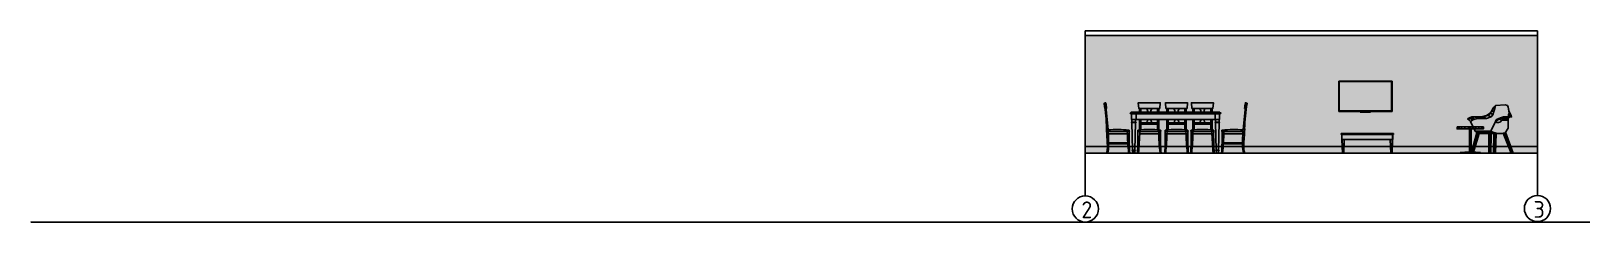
# Model space of a CAD drawing. Header units: inches. Extents: x -59797 to 874375, y -412711 to 5867.
# Drawn here: x 455788 to 491289, y -180190 to -175812 of the extents above; entities that cross this region are included whole.
import ezdxf

# ---------------------------------------------------------------- set-up
doc = ezdxf.new("R2010")
doc.units = ezdxf.units.IN
doc.header["$MEASUREMENT"] = 0
for name, color, linetype in [('8', 8, 'Continuous'), ('CYAN', 4, 'Continuous'), ('Edges', 7, 'Continuous'), ('FUR', 42, 'Continuous'), ('Plan 1', 7, 'Continuous'), ('SKIRTING', 2, 'Continuous'), ('TEFRIŞ', 11, 'Continuous')]:
    doc.layers.add(name, color=color, linetype=linetype)
doc.styles.add('gost', font='GOST Common.ttf')

# ---------------------------------------------------------------- blocks, each defined once
blk = doc.blocks.new('stol')
at = {"transparency": 33554687}
h = blk.add_hatch(color=33, dxfattribs=at)
h.dxf.hatch_style = 1
h.paths.add_polyline_path([(1307, -738), (1205, -738), (1205, -871), (1307, -871)])
h.paths.add_polyline_path([(3119, -738), (1307, -738), (1307, -871), (3119, -871)])
h.paths.add_polyline_path([(1297, -937), (1215, -937), (1230, -1575), (1281, -1575)])
h.paths.add_polyline_path([(1298, -871), (1214, -871), (1215, -931), (1297, -931)])
h.paths.add_polyline_path([(1108, -1148), (891, -1148), (671, -1148, -0.004063), (674, -1196), (904, -1196), (1110, -1196, -0.001781)])
h.paths.add_polyline_path([(666, -1097, 0.017169), (602, -500, 0.373388), (599, -497), (579, -497, 0.464421), (576, -501, -0.033638), (634, -1078, 0.176825), (630, -1100, 0.001627), (654, -1467, -0.085001), (633, -1641), (658, -1641, 0.081674), (678, -1466, 0.031019)])
h.paths.add_polyline_path([(1150, -1148), (1108, -1148, 0.018293), (1138, -1641), (1162, -1641, -0.023277)])
h.paths.add_polyline_path([(1119, -1401), (679, -1401, -0.002027), (679, -1425), (1121, -1425, -0.000892)])
h.paths.add_polyline_path([(3210, -937), (3129, -937), (3144, -1575), (3195, -1575)])
h.paths.add_polyline_path([(3212, -871), (3128, -871), (3129, -931), (3211, -931)])
h.paths.add_polyline_path([(3221, -738), (3167, -738), (3119, -738), (3119, -871), (3221, -871)])
h.paths.add_polyline_path([(3317, -1148), (3275, -1148, -0.023277), (3263, -1641), (3287, -1641, 0.018293)])
h.paths.add_polyline_path([(3755, -1148), (3522, -1148), (3317, -1148, -0.001781), (3316, -1196), (3534, -1196), (3752, -1196, -0.004063)])
h.paths.add_polyline_path([(3795, -1100, 0.176825), (3792, -1078, -0.033638), (3850, -501, 0.464415), (3847, -497), (3827, -497, 0.373388), (3824, -500, 0.017169), (3759, -1097, 0.031019), (3748, -1466, 0.081674), (3768, -1641), (3793, -1641, -0.085001), (3772, -1467, 0.001627)])
h.paths.add_polyline_path([(3746, -1401), (3307, -1401, -0.000892), (3305, -1425), (3747, -1425, -0.002027)])
h.paths.add_polyline_path([(3195, -1581), (3144, -1581), (3146, -1641), (3194, -1641)])
h.paths.add_polyline_path([(1862, -489, 0.441024), (1859, -485), (1609, -485), (1360, -485, 0.441024), (1357, -489), (1368, -615, 0.387902), (1371, -618), (1609, -618), (1848, -618, 0.387902), (1851, -615)])
h.paths.add_polyline_path([(1420, -618), (1387, -618), (1387, -702), (1420, -702)])
h.paths.add_polyline_path([(1832, -618), (1799, -618), (1799, -702), (1832, -702)])
h.paths.add_polyline_path([(3080, -489, 0.441024), (3077, -485), (2827, -485), (2578, -485, 0.441024), (2575, -489), (2586, -615, 0.387902), (2589, -618), (2827, -618), (3065, -618, 0.387902), (3068, -615)])
h.paths.add_polyline_path([(2486, -489, 0.441024), (2483, -485), (2234, -485), (1984, -485, 0.441024), (1981, -489), (1993, -615, 0.387902), (1996, -618), (2234, -618), (2472, -618, 0.387902), (2475, -615)])
h.paths.add_polyline_path([(1799, -943), (1609, -943), (1420, -943), (1420, -979), (1609, -979), (1799, -979)])
h.paths.add_polyline_path([(3017, -943), (2827, -943), (2637, -943), (2637, -979), (2827, -979), (3017, -979)])
h.paths.add_polyline_path([(2424, -943), (2234, -943), (2044, -943), (2044, -979), (2234, -979), (2424, -979)])
h.paths.add_polyline_path([(2044, -871), (2011, -871), (2011, -1109, -0.003079), (2044, -1107)])
h.paths.add_polyline_path([(2457, -871), (2424, -871), (2424, -1107, -0.003079), (2457, -1109)])
h.paths.add_polyline_path([(2457, -618), (2424, -618), (2424, -702), (2457, -702)])
h.paths.add_polyline_path([(2044, -618), (2011, -618), (2011, -702), (2044, -702)])
h.paths.add_polyline_path([(2637, -871), (2604, -871), (2604, -1109, -0.003079), (2637, -1107)])
h.paths.add_polyline_path([(3050, -871), (3017, -871), (3017, -1107, -0.003079), (3050, -1109)])
h.paths.add_polyline_path([(3050, -618), (3017, -618), (3017, -702), (3050, -702)])
h.paths.add_polyline_path([(2637, -618), (2604, -618), (2604, -702), (2637, -702)])
h.paths.add_polyline_path([(1393, -1148), (1351, -1148, -0.023277), (1339, -1641), (1363, -1641, 0.018293)])
h.paths.add_polyline_path([(1868, -1148), (1826, -1148, 0.018293), (1856, -1641), (1880, -1641, -0.023277)])
h.paths.add_polyline_path([(1826, -1148), (1609, -1148), (1393, -1148, -0.001781), (1391, -1196), (1609, -1196), (1828, -1196, -0.001781)])
h.paths.add_polyline_path([(2451, -1148), (2234, -1148), (2017, -1148, -0.001781), (2016, -1196), (2234, -1196), (2452, -1196, -0.001781)])
h.paths.add_polyline_path([(2017, -1148), (1975, -1148, -0.023277), (1963, -1641), (1987, -1641, 0.018293)])
h.paths.add_polyline_path([(2493, -1148), (2451, -1148, 0.018293), (2481, -1641), (2505, -1641, -0.023277)])
h.paths.add_polyline_path([(1832, -871), (1799, -871), (1799, -1107, -0.003079), (1832, -1109)])
h.paths.add_polyline_path([(1420, -871), (1387, -871), (1387, -1109, -0.003079), (1420, -1107)])
h.paths.add_polyline_path([(2610, -1148), (2568, -1148, -0.023277), (2556, -1641), (2580, -1641, 0.018293)])
h.paths.add_polyline_path([(3044, -1148), (2827, -1148), (2610, -1148, -0.001781), (2609, -1196), (2827, -1196), (3045, -1196, -0.001781)])
h.paths.add_polyline_path([(1649, -666, 0.12723), (1664, -618), (1609, -618), (1555, -618, 0.12723), (1570, -666, 0.26633), (1585, -699, -0.005688), (1585, -702), (1634, -702, -0.005676), (1634, -699, 0.26633)])
h.paths.add_polyline_path([(1650, -888, 0.107032), (1640, -875, 0.020056), (1645, -871), (1575, -871, 0.020056), (1580, -875, 0.241448), (1568, -907, 0.281234), (1555, -943), (1609, -943), (1664, -943, 0.278426), (1652, -907, 0.132624)])
h.paths.add_polyline_path([(2288, -618), (2234, -618), (2180, -618, 0.12723), (2195, -666, 0.26633), (2210, -699, -0.005535), (2210, -702), (2258, -702, -0.005523), (2258, -699, 0.26633), (2273, -666, 0.12723)])
h.paths.add_polyline_path([(2276, -907, 0.132624), (2274, -888, 0.107032), (2265, -875, 0.020056), (2270, -871), (2199, -871, 0.020056), (2204, -875, 0.241448), (2192, -907, 0.281234), (2180, -943), (2234, -943), (2288, -943, 0.278426)])
h.paths.add_polyline_path([(2881, -618), (2827, -618), (2773, -618, 0.12723), (2788, -666, 0.26633), (2803, -699, -0.005389), (2803, -702), (2851, -702, -0.005377), (2851, -699, 0.26633), (2866, -666, 0.12723)])
h.paths.add_polyline_path([(2867, -888, 0.107032), (2858, -875, 0.020056), (2863, -871), (2792, -871, 0.020056), (2798, -875, 0.241448), (2785, -907, 0.281234), (2773, -943), (2827, -943), (2881, -943, 0.278426), (2869, -907, 0.132624)])
at = {"true_color": 0xe0cdae, "transparency": 33554687}
h = blk.add_hatch(color=9, dxfattribs=at)
h.dxf.hatch_style = 1
h.paths.add_polyline_path([(1144, -1112, 0.044249), (667, -1110, -0.00322), (671, -1148), (904, -1148), (1150, -1148), (1154, -1126, 0.440202)])
h.paths.add_polyline_path([(616, -488, 0.372992), (613, -485), (603, -485, 0.456643), (600, -489, -0.00372), (618, -618), (630, -618, 0.452273), (633, -615, 0.003647)])
at = {"true_color": 0xc7c8ca, "transparency": 33554687}
h = blk.add_hatch(color=9, dxfattribs=at)
h.dxf.hatch_style = 1
h.paths.add_polyline_path([(3233, -713, -0.103978), (3233, -709, 0.254337), (3229, -704), (1196, -705, 0.254337), (1193, -709, -0.103978), (1192, -713, -0.186918), (1188, -717, -0.052031), (1186, -719), (3240, -718, -0.052031), (3237, -717, -0.186918)])
h.paths.add_polyline_path([(3252, -724, 0.120772), (3250, -722, 0.08176), (3248, -721, -0.013705), (3242, -719, -0.049549), (3240, -718), (1186, -719, -0.049549), (1183, -720, -0.013705), (1178, -721, 0.081778), (1176, -722, 0.12089), (1174, -724, 0.181919), (1174, -729, 0.266222), (1177, -732, 0.072796), (1183, -732, -0.046734), (1191, -733, -0.108869), (1196, -734, -0.162317), (1199, -738), (3167, -738), (3221, -738), (3227, -738, -0.162317), (3230, -734, -0.108882), (3234, -732, -0.046735), (3242, -732, 0.07276), (3248, -732, 0.265806), (3252, -728, 0.181965)])
at = {"true_color": 0xe0cdae, "transparency": 33554687}
h = blk.add_hatch(color=9, dxfattribs=at)
h.dxf.hatch_style = 1
h.paths.add_polyline_path([(3825, -489, 0.456643), (3822, -485), (3812, -485, 0.372992), (3810, -488, 0.003647), (3792, -615, 0.452273), (3795, -618), (3808, -618, -0.00372)])
at = {"transparency": 33554687}
h = blk.add_hatch(color=253, dxfattribs=at)
h.dxf.hatch_style = 1
h.paths.add_polyline_path([(1307, -931), (1205, -931), (1205, -937), (1307, -937)])
h.paths.add_polyline_path([(1295, -1575), (1217, -1575), (1217, -1581), (1295, -1581)])
h.paths.add_polyline_path([(3221, -931), (3119, -931), (3119, -937), (3221, -937)])
h.paths.add_polyline_path([(3209, -1575), (3131, -1575), (3131, -1581), (3209, -1581)])
at = {"true_color": 0xe0cdae, "transparency": 33554687}
h = blk.add_hatch(color=9, dxfattribs=at)
h.dxf.hatch_style = 1
h.paths.add_polyline_path([(2827, -1100, 0.023415), (2575, -1112, 0.440202), (2564, -1126), (2568, -1148), (2827, -1148), (3086, -1148), (3090, -1126, 0.440202), (3079, -1112, 0.023415)])
h.paths.add_polyline_path([(1862, -1112, 0.023415), (1609, -1100, 0.023415), (1357, -1112, 0.440202), (1347, -1126), (1351, -1148), (1609, -1148), (1868, -1148), (1872, -1126, 0.440202)])
h.paths.add_polyline_path([(2497, -1126, 0.440202), (2486, -1112, 0.023415), (2234, -1100, 0.023415), (1982, -1112, 0.440202), (1971, -1126), (1975, -1148), (2234, -1148), (2493, -1148)])
h.paths.add_polyline_path([(3758, -1110, 0.044249), (3282, -1112, 0.440202), (3271, -1126), (3275, -1148), (3534, -1148), (3755, -1148, -0.00322)])
at = {"transparency": 33554687}
h = blk.add_hatch(color=33, dxfattribs=at)
h.dxf.hatch_style = 1
h.paths.add_polyline_path([(3086, -1148), (3044, -1148, 0.018293), (3074, -1641), (3098, -1641, -0.023277)])
h = blk.add_hatch(color=33, dxfattribs=at)
h.dxf.hatch_style = 1
h.paths.add_polyline_path([(1281, -1581), (1230, -1581), (1232, -1641), (1280, -1641)])
at = {"color": 18, "true_color": 0x000000}
for points in [[(1232, -1641), (1280, -1641)], [(3194, -1641), (3146, -1642)]]:
    blk.add_lwpolyline(points, dxfattribs=at)
at = {"layer": 'TEFRIŞ', "color": 18, "true_color": 0x000000}
for p, q in [((579, -497), (599, -497)), ((613, -485), (603, -485)), ((618, -618), (630, -618)), ((1196, -705), (3229, -704)), ((1196, -705), (1199, -705)), ((1199, -705), (1199, -702)), ((1199, -702), (3227, -702)), ((1357, -489), (1368, -615)), ((1609, -485), (1360, -485)), ((1609, -618), (1371, -618)), ((1387, -618), (1387, -702)), ((1420, -618), (1420, -702)), ((1609, -485), (1859, -485)), ((1609, -618), (1848, -618)), ((1799, -618), (1799, -702)), ((1832, -618), (1832, -702)), ((1862, -489), (1851, -615)), ((1981, -489), (1993, -615)), ((2234, -485), (1984, -485)), ((2234, -618), (1996, -618)), ((2011, -618), (2011, -702)), ((2044, -618), (2044, -702)), ((2234, -485), (2483, -485)), ((2234, -618), (2472, -618)), ((2424, -618), (2424, -702)), ((2457, -618), (2457, -702)), ((2486, -489), (2475, -615)), ((2575, -489), (2586, -615)), ((2827, -485), (2578, -485)), ((2827, -618), (2589, -618)), ((2604, -618), (2604, -702)), ((2637, -618), (2637, -702)), ((2827, -485), (3077, -485)), ((2827, -618), (3065, -618)), ((3017, -618), (3017, -702)), ((3050, -618), (3050, -702)), ((3080, -489), (3068, -615)), ((3227, -704), (3227, -702)), ((3229, -704), (3227, -704)), ((3808, -618), (3795, -618)), ((3812, -485), (3822, -485)), ((3847, -497), (3827, -497)), ((1186, -719), (3240, -718)), ((1199, -733), (3235, -732)), ((1205, -738), (1199, -738)), ((1199, -738), (3167, -738)), ((1205, -738), (1205, -871)), ((1307, -871), (1205, -871)), ((1307, -931), (1205, -931)), ((1205, -937), (1205, -931)), ((1307, -937), (1205, -937)), ((1214, -871), (1215, -931)), ((1215, -937), (1230, -1575)), ((1281, -1575), (1297, -937)), ((1297, -931), (1298, -871)), ((1307, -738), (1307, -871)), ((1307, -871), (3119, -871)), ((1307, -937), (1307, -931)), ((1387, -871), (1387, -1109)), ((1420, -871), (1420, -1109)), ((1609, -943), (1420, -943)), ((1609, -979), (1420, -979)), ((1609, -943), (1799, -943)), ((1609, -979), (1799, -979)), ((1799, -871), (1799, -1109)), ((1832, -871), (1832, -1109)), ((2011, -871), (2011, -1109)), ((2044, -871), (2044, -1109)), ((2234, -943), (2044, -943)), ((2234, -979), (2044, -979)), ((2234, -943), (2424, -943)), ((2234, -979), (2424, -979)), ((2424, -871), (2424, -1109)), ((2457, -871), (2457, -1109)), ((2604, -871), (2604, -1109)), ((2637, -871), (2637, -1109)), ((2827, -943), (2637, -943)), ((2827, -979), (2637, -979)), ((2827, -943), (3017, -943)), ((2827, -979), (3017, -979)), ((2861, -738), (3227, -738)), ((3017, -871), (3017, -1109)), ((3050, -871), (3050, -1109)), ((3119, -738), (3119, -871)), ((3119, -871), (3221, -871)), ((3119, -937), (3119, -931)), ((3119, -931), (3221, -931)), ((3119, -937), (3221, -937)), ((3129, -931), (3128, -871)), ((3144, -1575), (3129, -937)), ((3221, -738), (3167, -738)), ((3210, -937), (3195, -1575)), ((3212, -871), (3211, -931)), ((3221, -738), (3227, -738)), ((3221, -738), (3221, -871)), ((3221, -937), (3221, -931)), ((904, -1148), (671, -1148)), ((904, -1196), (674, -1196)), ((679, -1401), (1119, -1401)), ((891, -1148), (1150, -1148)), ((891, -1196), (1110, -1196)), ((1150, -1148), (1154, -1126)), ((1351, -1148), (1347, -1126)), ((1609, -1148), (1351, -1148)), ((1609, -1196), (1391, -1196)), ((1609, -1148), (1868, -1148)), ((1609, -1196), (1828, -1196)), ((1868, -1148), (1872, -1126)), ((1975, -1148), (1971, -1126)), ((2234, -1148), (1975, -1148)), ((2234, -1196), (2016, -1196)), ((2234, -1148), (2493, -1148)), ((2234, -1196), (2452, -1196)), ((2493, -1148), (2497, -1126)), ((2568, -1148), (2564, -1126)), ((2827, -1148), (2568, -1148)), ((2827, -1196), (2609, -1196)), ((2827, -1148), (3086, -1148)), ((2827, -1196), (3045, -1196)), ((3086, -1148), (3090, -1126)), ((3275, -1148), (3271, -1126)), ((3534, -1148), (3275, -1148)), ((3746, -1401), (3307, -1401)), ((3534, -1196), (3316, -1196)), ((3522, -1148), (3755, -1148)), ((3522, -1196), (3752, -1196)), ((679, -1425), (1121, -1425)), ((1295, -1575), (1217, -1575)), ((1217, -1575), (1217, -1581)), ((1295, -1581), (1217, -1581)), ((1230, -1581), (1232, -1641)), ((1280, -1641), (1281, -1581)), ((1295, -1575), (1295, -1581)), ((3131, -1575), (3131, -1581)), ((3131, -1575), (3209, -1575)), ((3131, -1581), (3209, -1581)), ((3146, -1641), (3144, -1581)), ((3195, -1581), (3194, -1641)), ((3209, -1575), (3209, -1581)), ((3747, -1425), (3305, -1425))]:
    blk.add_line(p, q, dxfattribs=at)
blk.add_lwpolyline([(3051, -871), (3051, -1110)], dxfattribs=at)
for centre, radius, start, end in [((579, -501), 3.01, 90, 189.6446), ((-3678, -1224), 4315, 1.9384, 9.6446), ((599, -501), 3.01, 8.1, 90), ((603, -488), 3.01, 90, 188.174), ((-8062, -1733), 8751, 4.1655, 8.174), ((613, -488), 3.01, 8.1796, 90), ((-8046, -1733), 8751, 7.3439, 8.1796), ((630, -615), 3.01, 270, 7.3439), ((1183, -709), 9.52, 333.5309, 0.6403), ((1199, -710), 5.91, 115.431, 172.5634), ((1360, -488), 3.01, 90, 185.1944), ((1371, -615), 3.01, 185.1944, 270), ((1656, -613), 101, 182.8525, 211.8556), ((1607, -670), 36.6, 174.6172, 234.2707), ((1455, -687), 131, 353.362, 354.6638), ((1612, -670), 36.6, 305.7293, 5.3828), ((1764, -687), 131, 185.3362, 186.6352), ((1563, -613), 101, 328.1444, 357.1475), ((1848, -615), 3.01, 270, 354.8056), ((1859, -488), 3.01, 354.8056, 90), ((1984, -488), 3.01, 90, 185.1944), ((1996, -615), 3.01, 185.1944, 270), ((2280, -613), 101, 182.8525, 211.8556), ((2231, -670), 36.6, 174.6172, 234.2707), ((2080, -687), 131, 353.362, 354.6638), ((2237, -670), 36.6, 305.7293, 5.3828), ((2388, -687), 131, 185.3362, 186.6352), ((2187, -613), 101, 328.1444, 357.1475), ((2472, -615), 3.01, 270, 354.8056), ((2483, -488), 3.01, 354.8056, 90), ((2578, -488), 3.01, 90, 185.1944), ((2589, -615), 3.01, 185.1944, 270), ((2874, -613), 101, 182.8525, 211.8556), ((2824, -670), 36.6, 174.6172, 234.2707), ((2673, -687), 131, 353.362, 354.6638), ((2830, -670), 36.6, 305.7293, 5.3828), ((2981, -687), 131, 185.3362, 186.6352), ((2781, -613), 101, 328.1444, 357.1475), ((3065, -615), 3.01, 270, 354.8056), ((3077, -488), 3.01, 354.8056, 90), ((3227, -710), 5.91, 7.4366, 64.569), ((3242, -709), 9.52, 179.3597, 206.4691), ((12487, -1733), 8751, 171.826, 175.8345), ((12472, -1733), 8751, 171.8204, 172.6561), ((8104, -1224), 4315, 170.3554, 178.0616), ((3795, -615), 3.01, 172.6561, 270), ((3812, -488), 3.01, 90, 171.8204), ((3822, -488), 3.01, 351.826, 90), ((3827, -501), 3.01, 90, 171.9), ((3847, -501), 3.01, 350.3554, 90), ((1180, -727), 6.03, 130.1782, 157.4812), ((1179, -727), 5.97, 157.612, 197.0315), ((1179, -727), 5.06, 193.7371, 254.9458), ((1180, -727), 6.71, 107.709, 127.2045), ((1182, -712), 20.4, 255.533, 273.992), ((1154, -619), 105, 282.8281, 286.0026), ((1180, -706), 14.1, 283.4243, 305.7101), ((1186, -774), 41.8, 84.106, 94.1028), ((1185, -710), 7.83, 295.4384, 336.6449), ((1190, -744), 11.1, 58.4369, 88.2079), ((1191, -741), 8.01, 17.5792, 54.4482), ((1591, -935), 36.8, 130.4479, 192.6822), ((1604, -903), 36.7, 131.3227, 188.7111), ((1604, -901), 36.7, 158.4922, 188.7111), ((1636, -810), 86.6, 224.7937, 229.3895), ((1584, -810), 86.6, 310.6105, 315.2063), ((1616, -903), 36.7, 351.2889, 48.6773), ((1615, -901), 36.7, 351.2889, 21.5078), ((1628, -935), 36.8, 347.3178, 49.5521), ((2216, -935), 36.8, 130.4479, 192.6822), ((2228, -901), 36.7, 158.4922, 188.7111), ((2229, -903), 36.7, 131.3227, 188.7111), ((2261, -810), 86.6, 224.7937, 229.3895), ((2208, -810), 86.6, 310.6105, 315.2063), ((2240, -903), 36.7, 351.2889, 48.6773), ((2240, -901), 36.7, 351.2889, 21.5078), ((2252, -935), 36.8, 347.3178, 49.5521), ((2809, -935), 36.8, 130.4479, 192.6822), ((2822, -903), 36.7, 131.3227, 188.7111), ((2821, -901), 36.7, 158.4922, 188.7111), ((2854, -810), 86.6, 224.7937, 229.3895), ((2801, -810), 86.6, 310.6105, 315.2063), ((2834, -903), 36.7, 351.2889, 48.6773), ((2833, -901), 36.7, 351.2889, 21.5078), ((2845, -935), 36.8, 347.3178, 49.5521), ((3235, -740), 8.01, 125.5518, 162.4208), ((3236, -743), 11.1, 91.7921, 121.5631), ((3241, -710), 7.83, 203.3551, 244.5616), ((3239, -774), 41.8, 85.8972, 95.894), ((3246, -706), 14.1, 234.2899, 256.5757), ((3271, -619), 105, 253.9974, 257.1719), ((3243, -712), 20.4, 266.008, 284.467), ((3246, -727), 6.71, 52.7955, 72.291), ((3247, -727), 5.06, 285.0542, 346.2629), ((3246, -726), 6.03, 22.5188, 49.8218), ((3246, -726), 5.97, 342.9685, 22.388), ((662, -1094), 32.2, 149.6399, 189.7504), ((57051, 2384), 56529, 183.5333, 183.9061), ((-2292, -1377), 2971, 358.2922, 5.3988), ((891, -3796), 2696, 84.6347, 94.7693), ((7868, -985), 6762, 181.3694, 185.5838), ((1142, -1124), 12, 349.5978, 84.6347), ((6456, -1265), 5307, 178.7303, 184.0641), ((-3955, -1265), 5307, 355.9359, 1.2697), ((1359, -1124), 12, 95.3653, 190.4022), ((1609, -3796), 2696, 90, 95.3653), ((-5367, -985), 6762, 354.4162, 358.6306), ((1609, -3796), 2696, 84.6347, 90), ((8586, -985), 6762, 181.3694, 185.5838), ((1860, -1124), 12, 349.5978, 84.6347), ((7174, -1265), 5307, 178.7303, 184.0641), ((-3330, -1265), 5307, 355.9359, 1.2697), ((1983, -1124), 12, 95.3653, 190.4022), ((2234, -3796), 2696, 90, 95.3653), ((-4743, -985), 6762, 354.4162, 358.6306), ((2234, -3796), 2696, 84.6347, 90), ((9210, -985), 6762, 181.3694, 185.5838), ((2485, -1124), 12, 349.5978, 84.6347), ((7798, -1265), 5307, 178.7303, 184.0641), ((-2737, -1265), 5307, 355.9359, 1.2697), ((2576, -1124), 12, 95.3653, 190.4022), ((2827, -3796), 2696, 90, 95.3653), ((-4149, -985), 6762, 354.4162, 358.6306), ((2827, -3796), 2696, 84.6347, 90), ((9804, -985), 6762, 181.3773, 185.5692), ((3078, -1124), 12, 349.5978, 84.6347), ((8391, -1265), 5307, 178.7303, 184.0641), ((-2030, -1265), 5307, 355.9359, 1.2697), ((3283, -1124), 12, 95.3653, 190.4022), ((3534, -3796), 2696, 85.2307, 95.3653), ((-3442, -985), 6762, 354.4162, 358.6306), ((6717, -1377), 2971, 174.6012, 181.7078), ((-52626, 2384), 56529, 356.0939, 356.4667), ((3764, -1094), 32.2, 350.2496, 30.3601), ((632, -1641), 1, 0, 0), ((133, -1492), 521, 343.3022, 2.7363), ((133, -1492), 546, 344.0594, 2.7363), ((4293, -1492), 546, 177.2637, 195.9406), ((4293, -1492), 521, 177.2637, 196.6978)]:
    blk.add_arc(centre, radius, start, end, dxfattribs=at)
blk = doc.blocks.new('tv')
at = {"true_color": 0x000000, "transparency": 33554687}
h = blk.add_hatch(color=18, dxfattribs=at)
h.dxf.hatch_style = 1
h.paths.add_polyline_path([(584, -445), (584, -445), (584, -445), (584, -445), (-443, -445), (-613, -445), (-614, -445), (-619, -463), (-619, -464), (-620, -464), (-624, -464), (-625, -464), (-625, -465), (-327, -465), (-315, -465), (-315, -465), (-134, -465), (104, -465), (337, -465), (349, -465), (349, -465), (595, -465), (595, -464), (590, -464), (590, -464), (589, -463)])
h.paths.add_polyline_path([(-614, 24), (-614, 28), (-614, 43), (-614, 44), (-614, 48), (-614, 225), (-616, 228), (-619, 230), (-619, 230), (-620, 230), (-620, 230), (-625, 230), (-625, -464), (-620, -464), (-620, -464), (-619, -464), (-619, -463), (-619, -463), (-614, -445), (-614, -445), (-614, -445), (-614, -160), (-614, -156), (-614, -152), (-614, -141), (-614, -141), (-614, -137)])
h.paths.add_polyline_path([(-614, 225), (-614, 225), (-614, 225), (-614, 225)], flags=17)
h.paths.add_polyline_path([(590, 230), (590, 231), (595, 231), (595, 231), (-591, 231), (-591, 225), (-443, 225), (584, 225), (584, 225), (587, 228)])
h.paths.add_polyline_path([(-591, 231), (-619, 231), (-619, 230), (-616, 228), (-614, 225), (-613, 225), (-591, 225)])
h.paths.add_polyline_path([(595, 230), (590, 230), (590, 230), (590, 230), (590, 230), (589, 230), (587, 228), (584, 225), (584, -445), (584, -445), (589, -463), (590, -463), (590, -464), (590, -464), (590, -464), (595, -464)])
h.paths.add_polyline_path([(99, -467), (99, -466), (99, -466), (99, -466), (98, -465), (98, -465), (98, -465), (97, -465), (96, -465), (94, -465), (93, -465), (92, -465), (-121, -465), (-122, -465), (-124, -465), (-126, -465), (-126, -465), (-128, -465), (-128, -465), (-128, -465), (-128, -466), (-128, -466), (-128, -466), (-128, -467), (-127, -472), (-127, -473), (-127, -473), (-127, -473), (-127, -473), (-126, -474), (-126, -474), (-124, -474), (-123, -474), (-122, -474), (-122, -474), (-121, -474), (-120, -474), (-120, -474), (-119, -474), (-119, -474), (-118, -474), (-118, -474), (-117, -474), (-117, -474), (-116, -474), (-116, -474), (-115, -474), (-115, -474), (-114, -474), (-113, -474), (-113, -474), (-111, -474), (81, -474), (84, -474), (84, -474), (85, -474), (85, -474), (85, -474), (86, -474), (87, -474), (87, -474), (87, -474), (88, -474), (88, -474), (89, -474), (90, -474), (90, -474), (91, -474), (92, -474), (92, -474), (93, -474), (93, -474), (95, -474), (96, -474), (96, -474), (97, -473), (97, -473), (97, -473), (98, -473), (98, -472)])
h.paths.add_polyline_path([(-128, -467), (-128, -466), (-128, -466), (-128, -465), (-128, -465), (-128, -465), (-126, -465), (-126, -465), (-124, -465), (-122, -465), (-121, -465), (92, -465), (93, -465), (94, -465), (96, -465), (97, -465), (98, -465), (98, -465), (98, -465), (99, -466), (99, -466), (99, -467), (98, -472), (98, -473), (98, -473), (97, -473), (97, -473), (96, -474), (96, -474), (95, -474), (93, -474), (100, -474), (101, -474), (101, -474), (102, -473), (102, -473), (102, -473), (103, -472), (104, -465), (-134, -465), (-132, -472), (-132, -473), (-132, -473), (-131, -473), (-131, -474), (-130, -474), (-130, -474), (-123, -474), (-124, -474), (-126, -474), (-126, -474), (-127, -473), (-127, -473), (-127, -473), (-127, -473), (-127, -473), (-127, -472)])
at = {"transparency": 33554687}
h = blk.add_hatch(color=253, dxfattribs=at)
h.dxf.hatch_style = 1
h.set_gradient(color2=(147, 149, 152))
h.paths.add_polyline_path([(584, 225), (584, 225), (-443, 225), (-613, 225), (-613, 48), (-613, 44), (-613, 43), (-613, 28), (-613, 27), (-613, 24), (-613, -137), (-613, -140), (-613, -152), (-613, -156), (-613, -156), (-613, -157), (-613, -160), (-613, -444), (-443, -445), (584, -445), (584, -445)])
at = {"layer": 'Edges'}
for p, q in [((-625, 231), (-625, 231)), ((-625, 231), (-624, 231)), ((-625, 231), (-619, 231)), ((-625, 230), (-625, -464)), ((-625, 230), (-624, 230)), ((-624, 230), (-624, 231)), ((-620, 231), (-624, 231)), ((-620, 230), (-624, 230)), ((-620, 230), (-620, 231)), ((-620, 230), (-620, 231)), ((-619, 230), (-620, 230)), ((-620, 230), (-619, 230)), ((-620, 230), (-620, 230)), ((-619, 231), (-619, 230)), ((-619, 231), (-591, 231)), ((-619, 230), (-619, 230)), ((-619, 230), (-619, 230)), ((-619, 230), (-619, 230)), ((-619, 230), (-619, 230)), ((-616, 228), (-619, 230)), ((-619, 230), (-616, 228)), ((-616, 228), (-616, 228)), ((-616, 228), (-614, 225)), ((-616, 228), (-614, 225)), ((-614, 225), (-614, 225)), ((-614, 225), (-614, 225)), ((-614, 225), (-614, 225)), ((-613, 225), (-614, 225)), ((-614, 48), (-614, 225)), ((-614, 225), (-614, 225)), ((-614, 225), (-614, 225)), ((-614, 225), (-613, 225)), ((-614, 48), (-613, 48)), ((-614, 44), (-614, 48)), ((-613, 44), (-614, 44)), ((-614, 43), (-614, 44)), ((-613, 43), (-614, 43)), ((-614, 28), (-614, 43)), ((-614, 28), (-613, 27)), ((-614, 28), (-613, 28)), ((-614, 24), (-614, 28)), ((-614, 28), (-614, 28)), ((-613, 24), (-614, 24)), ((-614, -137), (-614, 24)), ((-591, 225), (-613, 225)), ((-443, 225), (-613, 225)), ((-613, 48), (-613, 225)), ((-613, 44), (-613, 48)), ((-613, 44), (-613, 44)), ((-613, 43), (-613, 44)), ((-613, 43), (-613, 43)), ((-613, 28), (-613, 43)), ((-613, 28), (-613, 28)), ((-613, 27), (-613, 28)), ((-613, 27), (-613, 27)), ((-613, 24), (-613, 27)), ((-613, -137), (-613, 24)), ((-591, 231), (-591, 225)), ((-591, 231), (595, 231)), ((-443, 225), (-591, 225)), ((-443, 225), (584, 225)), ((584, 225), (587, 228)), ((584, 225), (587, 228)), ((584, 225), (584, -445)), ((584, 225), (584, 225)), ((584, 225), (584, 225)), ((584, 225), (584, 225)), ((584, 225), (584, 225)), ((584, 225), (584, 225)), ((584, 225), (584, 225)), ((584, 225), (584, 225)), ((587, 228), (589, 230)), ((587, 228), (589, 230)), ((587, 228), (587, 228)), ((590, 230), (589, 230)), ((589, 230), (590, 230)), ((590, 231), (590, 230)), ((590, 231), (590, 230)), ((590, 231), (595, 231)), ((590, 230), (590, 230)), ((590, 230), (590, 230)), ((590, 230), (590, 230)), ((590, 230), (590, 230)), ((590, 230), (590, 230)), ((590, 230), (595, 230)), ((595, 231), (595, 231)), ((595, 231), (595, 230)), ((595, 231), (595, 231)), ((595, -464), (595, 230)), ((595, 230), (595, 230)), ((-614, -137), (-613, -137)), ((-614, -141), (-614, -137)), ((-613, -140), (-614, -141)), ((-613, -141), (-614, -141)), ((-614, -141), (-614, -141)), ((-614, -152), (-614, -141)), ((-613, -152), (-614, -152)), ((-614, -156), (-614, -152)), ((-614, -156), (-613, -157)), ((-614, -156), (-613, -156)), ((-614, -160), (-614, -156)), ((-614, -156), (-614, -156)), ((-613, -160), (-614, -160)), ((-614, -445), (-614, -160)), ((-613, -140), (-613, -137)), ((-613, -140), (-613, -140)), ((-613, -141), (-613, -140)), ((-613, -141), (-613, -141)), ((-613, -141), (-613, -141)), ((-613, -141), (-613, -141)), ((-613, -152), (-613, -141)), ((-613, -156), (-613, -152)), ((-613, -156), (-613, -156)), ((-613, -156), (-613, -156)), ((-613, -157), (-613, -156)), ((-613, -156), (-613, -156)), ((-613, -157), (-613, -157)), ((-613, -160), (-613, -157)), ((-613, -444), (-613, -160)), ((-625, -465), (-625, -464)), ((-625, -464), (-624, -464)), ((-625, -464), (-624, -464)), ((-625, -465), (-327, -465)), ((-624, -464), (-624, -464)), ((-620, -464), (-624, -464)), ((-620, -464), (-624, -464)), ((-620, -464), (-620, -464)), ((-619, -464), (-620, -464)), ((-620, -464), (-620, -464)), ((-620, -464), (-619, -464)), ((-620, -464), (-620, -464)), ((-619, -463), (-614, -445)), ((-614, -445), (-619, -463)), ((-619, -463), (-619, -463)), ((-619, -463), (-619, -464)), ((-619, -464), (-619, -463)), ((-619, -464), (-619, -464)), ((-614, -445), (-614, -445)), ((-614, -445), (-613, -445)), ((-614, -445), (-613, -445)), ((-443, -445), (-613, -444)), ((-443, -445), (-613, -445)), ((584, -445), (-443, -445)), ((-327, -465), (-327, -465)), ((-327, -465), (-315, -465)), ((-315, -465), (-315, -465)), ((-315, -465), (-134, -465)), ((-132, -472), (-134, -465)), ((-134, -465), (104, -465)), ((-132, -472), (-132, -473)), ((-132, -473), (-131, -473)), ((-132, -473), (-132, -473)), ((-131, -473), (-131, -474)), ((-131, -474), (-130, -474)), ((-130, -474), (-130, -474)), ((-130, -474), (-123, -474)), ((-128, -466), (-128, -465)), ((-128, -465), (-126, -465)), ((-128, -465), (-128, -465)), ((-128, -465), (-128, -465)), ((-128, -467), (-128, -466)), ((-128, -466), (-128, -466)), ((-128, -466), (-128, -466)), ((-127, -472), (-128, -467)), ((-127, -473), (-127, -472)), ((-126, -474), (-127, -473)), ((-127, -473), (-127, -473)), ((-127, -473), (-127, -473)), ((-127, -473), (-127, -473)), ((-127, -473), (-127, -473)), ((-126, -465), (-124, -465)), ((-126, -465), (-126, -465)), ((-126, -474), (-126, -474)), ((-124, -474), (-126, -474)), ((-122, -465), (-124, -465)), ((-123, -474), (-124, -474)), ((-123, -474), (-122, -474)), ((-122, -465), (-121, -465)), ((-122, -474), (-122, -474)), ((-122, -474), (-121, -474)), ((-121, -465), (92, -465)), ((-121, -474), (-120, -474)), ((-120, -474), (-121, -474)), ((-120, -474), (-120, -474)), ((-120, -474), (-119, -474)), ((-119, -474), (-119, -474)), ((-119, -474), (-119, -474)), ((-119, -474), (-118, -474)), ((-118, -474), (-118, -474)), ((-117, -474), (-118, -474)), ((-117, -474), (-117, -474)), ((-117, -474), (-116, -474)), ((-116, -474), (-116, -474)), ((-116, -474), (-115, -474)), ((-114, -474), (-115, -474)), ((-115, -474), (-115, -474)), ((-114, -474), (-113, -474)), ((-113, -474), (-113, -474)), ((-113, -474), (-111, -474)), ((-111, -474), (81, -474)), ((-40, -465), (-40, -465)), ((-31, -465), (-40, -465)), ((-32, -452), (-33, -453)), ((-33, -453), (-33, -454)), ((-33, -453), (-33, -453)), ((-33, -454), (-32, -455)), ((-31, -451), (-32, -452)), ((-32, -452), (-32, -452)), ((-32, -455), (-31, -456)), ((-32, -455), (-32, -455)), ((-32, -456), (-32, -459)), ((-32, -456), (-32, -456)), ((-31, -456), (-32, -456)), ((-32, -459), (-32, -460)), ((-32, -460), (-31, -460)), ((-30, -451), (-31, -451)), ((-31, -456), (-31, -456)), ((-31, -457), (-31, -456)), ((-31, -456), (-30, -456)), ((-31, -456), (-31, -456)), ((-31, -457), (-31, -457)), ((-30, -458), (-31, -457)), ((-31, -459), (-31, -459)), ((-31, -459), (-31, -459)), ((-31, -459), (-31, -459)), ((-31, -459), (-31, -459)), ((-31, -460), (-31, -459)), ((-31, -459), (-30, -459)), ((-31, -465), (-31, -465)), ((-31, -465), (-31, -465)), ((-31, -465), (-27, -465)), ((-30, -451), (-30, -451)), ((-29, -451), (-30, -451)), ((-30, -452), (-29, -452)), ((-30, -453), (-30, -452)), ((-30, -453), (-30, -453)), ((-30, -453), (-30, -453)), ((-30, -453), (-30, -453)), ((-30, -453), (-30, -453)), ((-30, -454), (-30, -453)), ((-30, -454), (-30, -454)), ((-29, -454), (-30, -454)), ((-30, -456), (-29, -456)), ((-30, -458), (-30, -458)), ((-29, -458), (-30, -458)), ((-30, -459), (-29, -459)), ((-28, -451), (-29, -451)), ((-29, -452), (-28, -452)), ((-29, -452), (-29, -452)), ((-29, -454), (-29, -454)), ((-28, -454), (-29, -454)), ((-29, -456), (-28, -456)), ((-28, -458), (-29, -458)), ((-29, -459), (-29, -460)), ((-29, -460), (-28, -460)), ((-27, -451), (-28, -451)), ((-28, -452), (-27, -452)), ((-28, -454), (-28, -454)), ((-27, -454), (-28, -454)), ((-28, -456), (-27, -456)), ((-28, -458), (-28, -458)), ((-27, -458), (-28, -458)), ((-28, -460), (-27, -460)), ((-26, -451), (-27, -451)), ((-27, -452), (-26, -452)), ((-27, -454), (-27, -454)), ((-26, -454), (-27, -454)), ((-27, -456), (-26, -457)), ((-26, -458), (-27, -458)), ((-27, -460), (-26, -460)), ((-27, -465), (-27, -465)), ((-25, -451), (-26, -451)), ((-26, -452), (-26, -453)), ((-26, -453), (-25, -453)), ((-25, -454), (-26, -454)), ((-26, -457), (-25, -457)), ((-26, -457), (-26, -457)), ((-26, -458), (-26, -458)), ((-25, -458), (-26, -458)), ((-26, -460), (-25, -460)), ((-25, -452), (-25, -451)), ((-25, -452), (-24, -451)), ((-25, -453), (-24, -454)), ((-25, -453), (-25, -453)), ((-25, -454), (-25, -454)), ((-24, -455), (-25, -454)), ((-25, -457), (-25, -458)), ((-25, -457), (-25, -457)), ((-25, -457), (-25, -457)), ((-25, -457), (-25, -457)), ((-25, -457), (-25, -457)), ((-25, -458), (-25, -458)), ((-25, -458), (-25, -458)), ((-25, -459), (-24, -459)), ((-25, -460), (-25, -459)), ((-24, -451), (-24, -451)), ((-24, -451), (-24, -451)), ((-23, -451), (-24, -451)), ((-24, -454), (-23, -454)), ((-24, -454), (-24, -454)), ((-24, -454), (-24, -454)), ((-23, -456), (-24, -455)), ((-24, -459), (-23, -458)), ((-23, -451), (-23, -451)), ((-23, -454), (-23, -451)), ((-23, -454), (-23, -454)), ((-23, -457), (-23, -456)), ((-23, -458), (-23, -457)), ((-21, -454), (-20, -453)), ((-21, -455), (-21, -454)), ((-21, -456), (-21, -455)), ((-20, -457), (-21, -456)), ((-20, -452), (-19, -452)), ((-20, -453), (-20, -452)), ((-20, -458), (-20, -457)), ((-19, -459), (-20, -458)), ((-19, -452), (-18, -451)), ((-18, -459), (-19, -459)), ((-18, -451), (-17, -451)), ((-18, -453), (-17, -453)), ((-18, -454), (-18, -453)), ((-18, -455), (-18, -454)), ((-18, -455), (-18, -455)), ((-18, -456), (-18, -455)), ((-18, -457), (-18, -456)), ((-18, -457), (-18, -457)), ((-17, -458), (-18, -457)), ((-17, -460), (-18, -459)), ((-17, -451), (-15, -451)), ((-17, -452), (-16, -452)), ((-17, -453), (-17, -452)), ((-17, -458), (-17, -458)), ((-16, -458), (-17, -458)), ((-15, -460), (-17, -460)), ((-16, -452), (-15, -452)), ((-15, -458), (-16, -458)), ((-15, -451), (-14, -451)), ((-15, -452), (-14, -452)), ((-14, -458), (-15, -458)), ((-14, -460), (-15, -460)), ((-14, -451), (-13, -451)), ((-14, -452), (-13, -453)), ((-14, -452), (-14, -452)), ((-14, -458), (-14, -458)), ((-13, -458), (-14, -458)), ((-13, -459), (-14, -460)), ((-13, -451), (-12, -452)), ((-13, -453), (-12, -454)), ((-13, -453), (-13, -453)), ((-13, -457), (-13, -458)), ((-12, -457), (-13, -457)), ((-12, -459), (-13, -459)), ((-12, -452), (-11, -452)), ((-12, -454), (-12, -455)), ((-12, -455), (-12, -456)), ((-12, -455), (-12, -455)), ((-12, -456), (-12, -457)), ((-11, -458), (-12, -459)), ((-11, -452), (-10, -453)), ((-10, -457), (-11, -458)), ((-10, -453), (-9, -454)), ((-9, -456), (-10, -457)), ((-9, -454), (-9, -455)), ((-9, -455), (-9, -456)), ((-8, -451), (-8, -452)), ((-8, -451), (-8, -451)), ((-5, -451), (-8, -451)), ((-8, -452), (-7, -452)), ((-8, -452), (-8, -452)), ((-8, -452), (-8, -452)), ((-8, -458), (-8, -459)), ((-8, -458), (-8, -458)), ((-7, -458), (-8, -458)), ((-8, -459), (-8, -459)), ((-8, -459), (-4, -459)), ((-7, -452), (-7, -453)), ((-7, -452), (-7, -452)), ((-7, -453), (-7, -458)), ((-7, -453), (-7, -453)), ((-7, -458), (-7, -458)), ((-7, -458), (-7, -458)), ((-7, -458), (-7, -458)), ((-7, -458), (-7, -458)), ((-4, -451), (-5, -451)), ((-5, -454), (1, -459)), ((-5, -454), (-5, -454)), ((-5, -454), (-5, -458)), ((-5, -458), (-5, -458)), ((-5, -458), (-5, -458)), ((-5, -458), (-5, -458)), ((-5, -458), (-5, -458)), ((-4, -458), (-5, -458)), ((0, -456), (-4, -451)), ((-4, -458), (-4, -458)), ((-4, -459), (-4, -458)), ((-4, -459), (-4, -459)), ((-1, -451), (-1, -452)), ((-1, -451), (-1, -451)), ((4, -451), (-1, -451)), ((-1, -452), (0, -452)), ((-1, -452), (-1, -452)), ((-1, -452), (-1, -452)), ((0, -452), (1, -453)), ((0, -452), (0, -452)), ((0, -456), (1, -456)), ((1, -456), (1, -453)), ((1, -453), (1, -453)), ((1, -459), (2, -459)), ((1, -459), (1, -459)), ((2, -452), (3, -452)), ((2, -453), (2, -452)), ((2, -453), (2, -453)), ((2, -459), (2, -453)), ((2, -459), (2, -459)), ((3, -452), (4, -452)), ((3, -452), (3, -452)), ((4, -451), (4, -451)), ((4, -452), (4, -451)), ((4, -451), (4, -452)), ((5, -451), (4, -451)), ((4, -452), (4, -452)), ((4, -452), (5, -452)), ((10, -451), (5, -451)), ((5, -452), (6, -452)), ((5, -452), (5, -452)), ((6, -452), (6, -453)), ((6, -452), (6, -452)), ((6, -453), (9, -456)), ((6, -453), (6, -453)), ((8, -458), (8, -459)), ((8, -458), (8, -458)), ((8, -458), (8, -458)), ((9, -458), (8, -458)), ((8, -459), (13, -459)), ((8, -459), (8, -459)), ((9, -452), (10, -452)), ((9, -452), (9, -453)), ((9, -453), (11, -455)), ((9, -456), (9, -458)), ((9, -456), (9, -456)), ((9, -458), (9, -458)), ((9, -458), (9, -458)), ((9, -458), (9, -458)), ((10, -451), (10, -451)), ((10, -451), (10, -452)), ((10, -452), (10, -452)), ((11, -455), (13, -452)), ((11, -455), (11, -455)), ((12, -452), (12, -451)), ((12, -451), (12, -451)), ((16, -451), (12, -451)), ((13, -452), (12, -452)), ((12, -452), (12, -452)), ((12, -456), (15, -453)), ((12, -456), (12, -456)), ((12, -458), (12, -456)), ((12, -458), (12, -458)), ((12, -458), (12, -458)), ((12, -458), (12, -458)), ((13, -458), (12, -458)), ((13, -458), (13, -458)), ((13, -458), (13, -458)), ((13, -459), (13, -458)), ((13, -459), (13, -459)), ((15, -452), (16, -452)), ((15, -452), (15, -452)), ((15, -452), (15, -452)), ((15, -453), (15, -452)), ((16, -451), (16, -451)), ((16, -452), (16, -451)), ((16, -452), (16, -452)), ((16, -452), (16, -452)), ((81, -474), (84, -474)), ((84, -474), (84, -474)), ((84, -474), (85, -474)), ((85, -474), (85, -474)), ((85, -474), (85, -474)), ((85, -474), (86, -474)), ((86, -474), (87, -474)), ((87, -474), (87, -474)), ((87, -474), (87, -474)), ((88, -474), (87, -474)), ((88, -474), (88, -474)), ((88, -474), (89, -474)), ((89, -474), (89, -474)), ((89, -474), (90, -474)), ((90, -474), (90, -474)), ((90, -474), (91, -474)), ((90, -474), (91, -474)), ((91, -474), (92, -474)), ((93, -465), (92, -465)), ((92, -474), (92, -474)), ((92, -474), (93, -474)), ((93, -465), (94, -465)), ((93, -474), (93, -474)), ((93, -474), (95, -474)), ((100, -474), (93, -474)), ((94, -465), (96, -465)), ((95, -474), (96, -474)), ((96, -465), (97, -465)), ((96, -474), (97, -473)), ((96, -474), (96, -474)), ((97, -465), (98, -465)), ((97, -473), (97, -473)), ((97, -473), (97, -473)), ((97, -473), (98, -473)), ((99, -466), (98, -465)), ((98, -465), (98, -465)), ((98, -465), (98, -465)), ((98, -472), (99, -467)), ((98, -473), (98, -472)), ((98, -473), (98, -473)), ((99, -467), (99, -466)), ((99, -466), (99, -466)), ((99, -466), (99, -466)), ((100, -474), (101, -474)), ((101, -474), (102, -473)), ((101, -474), (101, -474)), ((103, -472), (102, -473)), ((102, -473), (102, -473)), ((102, -473), (102, -473)), ((103, -472), (104, -465)), ((337, -465), (104, -465)), ((337, -465), (337, -465)), ((349, -465), (337, -465)), ((349, -465), (349, -465)), ((349, -465), (595, -465)), ((584, -445), (584, -445)), ((584, -445), (584, -445)), ((584, -445), (584, -445)), ((584, -445), (584, -445)), ((584, -445), (584, -445)), ((584, -445), (589, -463)), ((589, -463), (584, -445)), ((590, -463), (589, -463)), ((589, -463), (590, -464)), ((590, -464), (590, -463)), ((590, -464), (590, -464)), ((590, -464), (590, -464)), ((590, -464), (590, -464)), ((590, -464), (590, -464)), ((590, -464), (590, -464)), ((590, -464), (590, -464)), ((590, -464), (595, -464)), ((590, -464), (595, -464)), ((595, -465), (595, -464)), ((595, -464), (595, -464)), ((595, -464), (595, -464)), ((595, -464), (595, -464))]:
    blk.add_line(p, q, dxfattribs=at)
blk = doc.blocks.new('jurn stol')
at = {"true_color": 0xc7c8ca, "transparency": 33554687}
h = blk.add_hatch(color=9, dxfattribs=at)
h.dxf.hatch_style = 1
h.paths.add_polyline_path([(546, 24), (-654, 24), (-654, 0), (546, 0)])
at = {"transparency": 33554687}
h = blk.add_hatch(color=33, dxfattribs=at)
h.dxf.hatch_style = 1
h.paths.add_polyline_path([(526, 0), (-634, 0), (-634, -113), (526, -113)])
h.paths.add_polyline_path([(-585, -113), (-629, -113), (-616, -426), (-598, -426)])
h.paths.add_polyline_path([(522, -113), (477, -113), (490, -426), (509, -426)])
h.paths.add_polyline_path([(477, -113), (476, -113), (489, -426), (490, -426)])
h.paths.add_polyline_path([(476, -113), (475, -113), (487, -426), (489, -426)])
h.paths.add_polyline_path([(475, -113), (473, -113), (487, -426)])
h.paths.add_polyline_path([(526, -113), (525, -113), (512, -426)])
h.paths.add_polyline_path([(525, -113), (523, -113), (510, -426), (512, -426), (512, -426)])
h.paths.add_polyline_path([(523, -113), (522, -113), (509, -426), (510, -426)])
h.paths.add_polyline_path([(-632, -113), (-634, -113), (-619, -426)])
h.paths.add_polyline_path([(-631, -113), (-632, -113), (-619, -426), (-618, -426)])
h.paths.add_polyline_path([(-629, -113), (-631, -113), (-618, -426), (-616, -426)])
h.paths.add_polyline_path([(-582, -113), (-585, -113), (-598, -426), (-596, -426)])
h.paths.add_polyline_path([(-581, -113), (-582, -113), (-596, -426), (-595, -426)])
h.paths.add_polyline_path([(529, 0), (526, 0), (526, -113), (529, -113)])
h.paths.add_polyline_path([(530, 0), (529, 0), (529, -113), (530, -113)])
h.paths.add_polyline_path([(-634, 0), (-637, 0), (-637, -113), (-634, -113)])
h.paths.add_polyline_path([(-637, 0), (-638, 0), (-638, -113), (-637, -113)])
at = {"layer": '8', "color": 18, "linetype": 'Continuous', "true_color": 0x000000}
for p, q in [((-637, 0), (-637, -113)), ((-634, 0), (-634, -113)), ((526, -113), (526, 0)), ((529, 0), (529, -113)), ((-632, -113), (-619, -426)), ((-631, -113), (-618, -426)), ((-616, -426), (-629, -113)), ((-585, -113), (-598, -426)), ((-582, -113), (-596, -426)), ((-581, -113), (-595, -426)), ((487, -426), (475, -113)), ((476, -113), (489, -426)), ((477, -113), (490, -426)), ((522, -113), (509, -426)), ((523, -113), (510, -426)), ((525, -113), (512, -426))]:
    blk.add_line(p, q, dxfattribs=at)
at = {"layer": 'CYAN', "color": 18, "linetype": 'Continuous', "true_color": 0x000000}
for p, q in [((-654, 24), (123, 24)), ((-654, 24), (546, 24)), ((-654, 0), (-654, 24)), ((-654, 0), (-654, 24)), ((123, 0), (-654, 0)), ((546, 0), (-654, 0)), ((-638, -113), (-638, 0)), ((-638, -113), (-638, 0)), ((-638, -113), (-638, 0)), ((530, 0), (530, -113)), ((530, 0), (530, -113)), ((530, -113), (530, 0)), ((546, 24), (546, 0)), ((546, 24), (546, 0)), ((-637, -113), (-638, -113)), ((-637, -113), (-638, -113)), ((-638, -113), (-638, -113)), ((-638, -113), (-638, -113)), ((-634, -113), (-637, -113)), ((-634, -113), (-637, -113)), ((526, -113), (-634, -113)), ((526, -113), (-634, -113)), ((-619, -426), (-634, -113)), ((-619, -426), (-634, -113)), ((-581, -113), (-594, -426)), ((-581, -113), (-594, -426)), ((487, -426), (473, -113)), ((487, -426), (473, -113)), ((526, -113), (512, -426)), ((526, -113), (512, -426)), ((529, -113), (526, -113)), ((529, -113), (526, -113)), ((530, -113), (529, -113)), ((530, -113), (529, -113)), ((530, -113), (530, -113)), ((530, -113), (530, -113)), ((-619, -426), (-619, -426)), ((-618, -426), (-619, -426)), ((-619, -426), (-619, -426)), ((-618, -426), (-619, -426)), ((-616, -426), (-618, -426)), ((-618, -426), (-616, -426)), ((-598, -426), (-616, -426)), ((-598, -426), (-616, -426)), ((-596, -426), (-598, -426)), ((-596, -426), (-598, -426)), ((-595, -426), (-596, -426)), ((-595, -426), (-596, -426)), ((-594, -426), (-595, -426)), ((-594, -426), (-595, -426)), ((487, -426), (487, -426)), ((489, -426), (487, -426)), ((489, -426), (487, -426)), ((487, -426), (487, -426)), ((490, -426), (489, -426)), ((490, -426), (489, -426)), ((509, -426), (490, -426)), ((509, -426), (490, -426)), ((510, -426), (509, -426)), ((510, -426), (509, -426)), ((512, -426), (510, -426)), ((512, -426), (510, -426)), ((512, -426), (512, -426)), ((512, -426), (512, -426))]:
    blk.add_line(p, q, dxfattribs=at)
blk = doc.blocks.new('kresloo')
at = {"true_color": 0xa4a5a8, "transparency": 33554687}
h = blk.add_hatch(color=253, dxfattribs=at)
h.dxf.hatch_style = 1
h.paths.add_polyline_path([(935, -355), (920, -363), (801, -363), (760, -380), (698, -398), (645, -432), (540, -657), (589, -674), (639, -692), (708, -709), (797, -709), (868, -692), (937, -588)])
h.paths.add_polyline_path([(827, -346), (783, -346), (738, -363), (801, -363)])
h.paths.add_polyline_path([(801, -363), (738, -363), (720, -369), (760, -380)], flags=17)
h.paths.add_polyline_path([(720, -369), (698, -398), (760, -380)], flags=17)
h.paths.add_polyline_path([(720, -369), (707, -373), (664, -398), (645, -432), (698, -398)], flags=17)
h.paths.add_polyline_path([(707, -373), (684, -380), (664, -398)], flags=16)
h.paths.add_polyline_path([(724, -363), (759, -346), (684, -380), (707, -373)])
h.paths.add_polyline_path([(783, -346), (759, -346), (724, -363), (738, -363)])
h.paths.add_polyline_path([(738, -363), (724, -363), (720, -369)], flags=17)
h.paths.add_polyline_path([(724, -363), (707, -373), (720, -369)], flags=17)
h.paths.add_polyline_path([(932, -328), (888, -328), (827, -346), (801, -363), (842, -363)])
h.paths.add_polyline_path([(935, -328), (932, -328), (842, -363), (920, -363)])
h.paths.add_polyline_path([(888, -328), (828, -328), (783, -346), (827, -346)])
h.paths.add_polyline_path([(828, -328), (759, -346), (783, -346)])
h.paths.add_polyline_path([(986, -328), (935, -328), (920, -363), (935, -355)])
h.paths.add_polyline_path([(1008, -294), (978, -294), (986, -328), (1016, -328)])
h.paths.add_polyline_path([(978, -294), (935, -328), (986, -328)])
h.paths.add_polyline_path([(978, -294), (959, -242), (959, -242), (946, -277), (935, -328)])
h.paths.add_polyline_path([(974, -242), (959, -242), (978, -294), (1008, -294)])
h.paths.add_polyline_path([(952, -190), (959, -242), (974, -242)])
h.paths.add_polyline_path([(125, -398), (65, -363), (40, -398), (76, -432)])
h.paths.add_polyline_path([(100, -346), (49, -346), (23, -363), (65, -363)])
h.paths.add_polyline_path([(65, -363), (23, -363), (12, -380), (40, -398)])
h.paths.add_polyline_path([(169, -328), (100, -346), (175, -380), (259, -363)])
h.paths.add_polyline_path([(100, -346), (65, -363), (125, -398), (175, -380)])
h.paths.add_polyline_path([(169, -328), (109, -328), (49, -346), (100, -346)])
h.paths.add_polyline_path([(273, -328), (169, -328), (259, -363), (363, -363)])
h.paths.add_polyline_path([(546, -328), (469, -294), (357, -328), (440, -363)])
h.paths.add_polyline_path([(357, -328), (327, -328), (279, -328), (273, -328), (363, -363), (440, -363)])
h.paths.add_polyline_path([(469, -294), (439, -294), (327, -328), (357, -328)])
h.paths.add_polyline_path([(587, -277), (540, -242), (469, -294), (546, -328)])
h.paths.add_polyline_path([(563, -190), (525, -242), (540, -242), (587, -277), (610, -207)])
h.paths.add_polyline_path([(634, -138), (587, -138), (563, -190), (610, -207)])
h.paths.add_polyline_path([(649, -69), (610, -104), (587, -138), (634, -138)])
h.paths.add_polyline_path([(540, -242), (525, -242), (439, -294), (469, -294)])
h.paths.add_polyline_path([(540, -657), (180, -657), (200, -674), (589, -674)])
h.paths.add_polyline_path([(589, -674), (200, -674), (220, -692), (639, -692)])
at = {"true_color": 0xc7c8ca, "transparency": 33554687}
h = blk.add_hatch(color=9, dxfattribs=at)
h.dxf.hatch_style = 1
h.paths.add_polyline_path([(645, -432), (664, -398), (684, -380), (759, -346), (828, -328), (935, -328), (946, -277), (959, -242), (952, -190), (940, -104), (918, -69), (867, -52), (649, -69), (634, -138), (610, -207), (587, -277), (546, -328), (440, -363), (259, -363), (175, -380), (125, -398), (76, -432), (180, -657), (540, -657)])
at = {"true_color": 0x636466, "transparency": 33554687}
h = blk.add_hatch(color=251, dxfattribs=at)
h.dxf.hatch_style = 1
h.paths.add_polyline_path([(639, -709), (609, -709), (600, -1158), (630, -1158)])
h.paths.add_polyline_path([(846, -697), (819, -703), (1006, -1158), (1036, -1158)])
h.paths.add_polyline_path([(878, -677), (868, -692), (846, -697), (1036, -1158), (1053, -1158)])
h.paths.add_polyline_path([(522, -709), (492, -709), (497, -1158), (527, -1158)])
h.paths.add_polyline_path([(547, -709), (522, -709), (527, -1158), (544, -1158)])
h.paths.add_polyline_path([(664, -709), (639, -709), (630, -1158), (647, -1158)])
h.paths.add_polyline_path([(248, -699), (220, -692), (91, -1158), (121, -1158)])
h.paths.add_polyline_path([(272, -705), (248, -699), (121, -1158), (138, -1158)])
at = {"true_color": 0x939598, "transparency": 33554687}
h = blk.add_hatch(color=252, dxfattribs=at)
h.dxf.hatch_style = 1
h.paths.add_polyline_path([(639, -692), (220, -692), (272, -705), (289, -709), (492, -709), (522, -709), (522, -709), (547, -709), (708, -709)])
for points, elevation in [([(492, -709), (708, -709), (797, -709), (868, -692), (937, -588), (935, -355), (986, -328), (1016, -328), (1008, -294), (974, -242), (952, -190), (940, -104), (918, -69), (867, -52), (649, -69), (610, -104), (587, -138), (563, -190), (525, -242), (439, -294), (327, -328), (279, -328), (169, -328), (109, -328), (49, -346), (23, -363), (12, -380), (40, -398), (76, -432), (180, -657), (540, -657), (645, -432), (664, -398), (684, -380), (759, -346), (828, -328), (935, -328), (946, -277), (959, -242), (952, -190), (946, -138), (940, -104), (918, -69), (867, -52), (649, -69), (634, -138), (610, -207), (587, -277), (546, -328)], 229), ([(49, -346), (100, -346), (175, -380)], 229), ([(65, -363), (100, -346)], 229), ([(546, -328), (440, -363), (259, -363), (175, -380), (125, -398), (76, -432)], 101), ([(100, -346), (169, -328)], 229), ([(169, -328), (259, -363)], 322), ([(273, -328), (363, -363)], 229), ([(357, -328), (327, -328)], 151), ([(357, -328), (469, -294)], 151), ([(357, -328), (440, -363)], 151), ([(439, -294), (469, -294), (546, -328)], 79), ([(469, -294), (540, -242)], 79), ([(525, -242), (540, -242), (587, -277)], 69), ([(563, -190), (610, -207)], 71), ([(587, -138), (634, -138)], 65), ([(664, -398), (724, -363), (759, -346)], 229), ([(684, -380), (720, -369), (738, -363), (828, -328)], 229), ([(724, -363), (920, -363), (986, -328)], 229), ([(759, -346), (827, -346)], 229), ([(801, -363), (827, -346)], 229), ([(827, -346), (888, -328)], 229), ([(842, -363), (932, -328)], 229), ([(935, -328), (920, -363)], 229), ([(978, -294), (935, -328)], 390), ([(935, -328), (986, -328)], 229), ([(959, -241), (978, -294)], 320), ([(959, -242), (974, -242)], 229), ([(978, -294), (986, -328)], 320), ([(978, -294), (1008, -294)], 320), ([(23, -363), (65, -363), (125, -398)], 229), ([(65, -363), (40, -398)], 229), ([(220, -692), (91, -1158), (138, -1158), (272, -705)], 631), ([(248, -699), (121, -1158)], 631), ([(220, -692), (180, -657)], 631), ([(200, -674), (589, -674)], 700), ([(272, -705), (220, -692)], 631), ([(220, -692), (639, -692)], 631), ([(272, -705), (289, -709), (492, -709)], 631), ([(492, -709), (497, -1158), (544, -1158), (547, -709), (492, -708)], 229), ([(522, -709), (527, -1158)], 246), ([(540, -657), (589, -674), (639, -692), (708, -709)], 229), ([(609, -709), (600, -1158), (647, -1158), (664, -709), (609, -709)], 862), ([(639, -709), (630, -1158)], 879), ([(698, -398), (645, -432)], 229), ([(664, -398), (724, -363)], 229), ([(724, -363), (698, -398)], 229), ([(698, -398), (760, -380)], 229), ([(760, -380), (720, -369)], 1043), ([(760, -380), (801, -363)], 229), ([(819, -703), (1006, -1158), (1053, -1158), (878, -677), (868, -692), (846, -697), (819, -703)], 421), ([(846, -697), (1036, -1158)], 421)]:
    blk.add_lwpolyline(points, dxfattribs=dict(elevation=elevation))
at = {"layer": 'FUR', "color": 7, "linetype": 'ByBlock'}
for p, q in [((645, -432, 1036), (679, -453, 318)), ((679, -453, 318), (713, -452, 318)), ((713, -452, 318), (766, -444, 318)), ((766, -444, 318), (770, -428, 318)), ((770, -428, 318), (785, -402, 318)), ((785, -402, 318), (936, -400, 315))]:
    blk.add_line(p, q, dxfattribs=at)
at = {"layer": 'SKIRTING', "color": 7}
blk.add_line((937, -588, 287), (868, -692, 407), dxfattribs=at)
blk = doc.blocks.new('stolikk')
at = {"transparency": 33554687}
h = blk.add_hatch(color=33, dxfattribs=at)
h.dxf.hatch_style = 1
h.paths.add_polyline_path([(300, 0), (257, 0), (257, -45), (300, -45)])
h.paths.add_polyline_path([(257, 0), (173, 0), (173, -45), (257, -45)])
h.paths.add_polyline_path([(173, 0), (101, 0), (101, -45), (173, -45)])
h.paths.add_polyline_path([(101, 0), (46, 0), (46, -45), (101, -45)])
h.paths.add_polyline_path([(46, 0), (12, 0), (12, -45), (46, -45)])
h.paths.add_polyline_path([(12, 0), (0, 0), (0, -45), (12, -45)])
h.paths.add_polyline_path([(343, 0), (300, 0), (300, -45), (343, -45)])
h.paths.add_polyline_path([(427, 0), (343, 0), (343, -45), (427, -45)])
h.paths.add_polyline_path([(554, 0), (499, 0), (499, -45), (554, -45)])
h.paths.add_polyline_path([(588, 0), (554, 0), (554, -45), (588, -45)])
h.paths.add_polyline_path([(600, 0), (588, 0), (588, -45), (600, -45)])
h.paths.add_polyline_path([(499, 0), (427, 0), (427, -45), (499, -45)])
at = {"true_color": 0x636466, "transparency": 33554687}
h = blk.add_hatch(color=251, dxfattribs=at)
h.dxf.hatch_style = 1
h.paths.add_polyline_path([(317, -45), (283, -45), (283, -570), (283, -570), (283, -600), (317, -600), (317, -570)])
h.paths.add_polyline_path([(531, -585), (317, -570), (317, -600), (531, -600)])
h.paths.add_polyline_path([(283, -570), (69, -585), (69, -600), (283, -600)])
for points in [[(0, 0), (600, 0), (600, -45), (0, -45), (0, 0)], [(46, 0), (46, -45)], [(101, 0), (101, -45)], [(173, 0), (173, -45)], [(257, 0), (257, -45)], [(300, 0), (300, -45)], [(343, 0), (343, -45)], [(427, 0), (427, -45)], [(499, 0), (499, -45)], [(554, 0), (554, -45)]]:
    blk.add_lwpolyline(points)
for points, elevation in [([(588, 0), (588, -45)], 90), ([(12, 0), (12, -45)], 90), ([(283, -45), (283, -600), (317, -600), (317, -45), (283, -45)], 45), ([(283, -570), (69, -585), (69, -600), (283, -600), (283, -570)], -1222), ([(317, -570), (531, -585), (531, -600), (317, -600), (317, -570)], -1222)]:
    blk.add_lwpolyline(points, dxfattribs=dict(elevation=elevation))

msp = doc.modelspace()

# ---------------------------------------------------------------- hatches: boundary and pattern name
at = {"true_color": 0xd2cdc3, "transparency": 33554687}
h = msp.add_hatch(color=254, dxfattribs=at)
h.dxf.hatch_style = 1
h.paths.add_polyline_path([(490269.3, -175911.9), (479919.3, -175911.9), (479919.3, -178461.9), (490269.3, -178461.9)])
at = {"true_color": 0xffffff, "transparency": 33554687}
h = msp.add_hatch(color=7, dxfattribs=at)
h.dxf.hatch_style = 1
h.paths.add_polyline_path([(490269.3, -178461.9), (479919.3, -178461.9), (479919.3, -178611.9), (490269.3, -178611.9)])

# ---------------------------------------------------------------- linework, layer by layer
at = {"color": 253}
msp.add_line((479919.3, -175911.9), (479919.3, -178611.9), dxfattribs=at)
at = {"color": 18, "true_color": 0x000000}
msp.add_lwpolyline([(479919.3, -175911.9), (479919.3, -175811.9), (490269.3, -175811.9), (490269.3, -175911.9)], dxfattribs=at)
at = {"color": 7}
for points in [[(479919.3, -178611.9), (479919.3, -178461.9), (490269.3, -178461.9)], [(479919.3, -178620.3), (479919.3, -179589.9)], [(490269.3, -178611.9), (490269.3, -179581.5)], [(482152.1, -180189.9), (455787.6, -180189.9), (510307.8, -180189.9)]]:
    msp.add_lwpolyline(points, dxfattribs=at)
at = {"color": 253}
msp.add_lwpolyline([(490269.3, -178611.9), (490269.3, -179311.7)], dxfattribs=at)
at = {"color": 7}
for centre in [(479919.3, -179889.9), (490269.3, -179881.5)]:
    msp.add_circle(centre, 300, dxfattribs=at)
at = {"layer": 'FUR', "color": 18, "true_color": 0x000000}
msp.add_lwpolyline([(479919.3, -175911.9), (490269.3, -175911.9), (490269.3, -178611.9), (479919.3, -178611.9), (479919.3, -175911.9)], dxfattribs=at)

# ---------------------------------------------------------------- block references
for name, p in [('tv', (486346.1, -177195.2)), ('stol', (479773.7, -176970.5)), ('kresloo', (488662, -177453.6, 1266.6)), ('jurn stol', (486428.2, -178186.1)), ('stolikk', (488431.6, -178011.9, 1221.7))]:
    msp.add_blockref(name, p)

# ---------------------------------------------------------------- texts
at = {"layer": 'Plan 1', "color": 7, "char_height": 384.875, "attachment_point": 1, "style": 'gost'}
for s, insert in [('\\pt231.70618;2', (479829.1, -179717.5)), ('\\pt231.70618;3', (490179.1, -179709.1))]:
    msp.add_mtext_dynamic_manual_height_columns(s, width=384.875, gutter_width=0.55, heights=[0], dxfattribs=dict(at, insert=insert))

doc.saveas('drawing.dxf')
